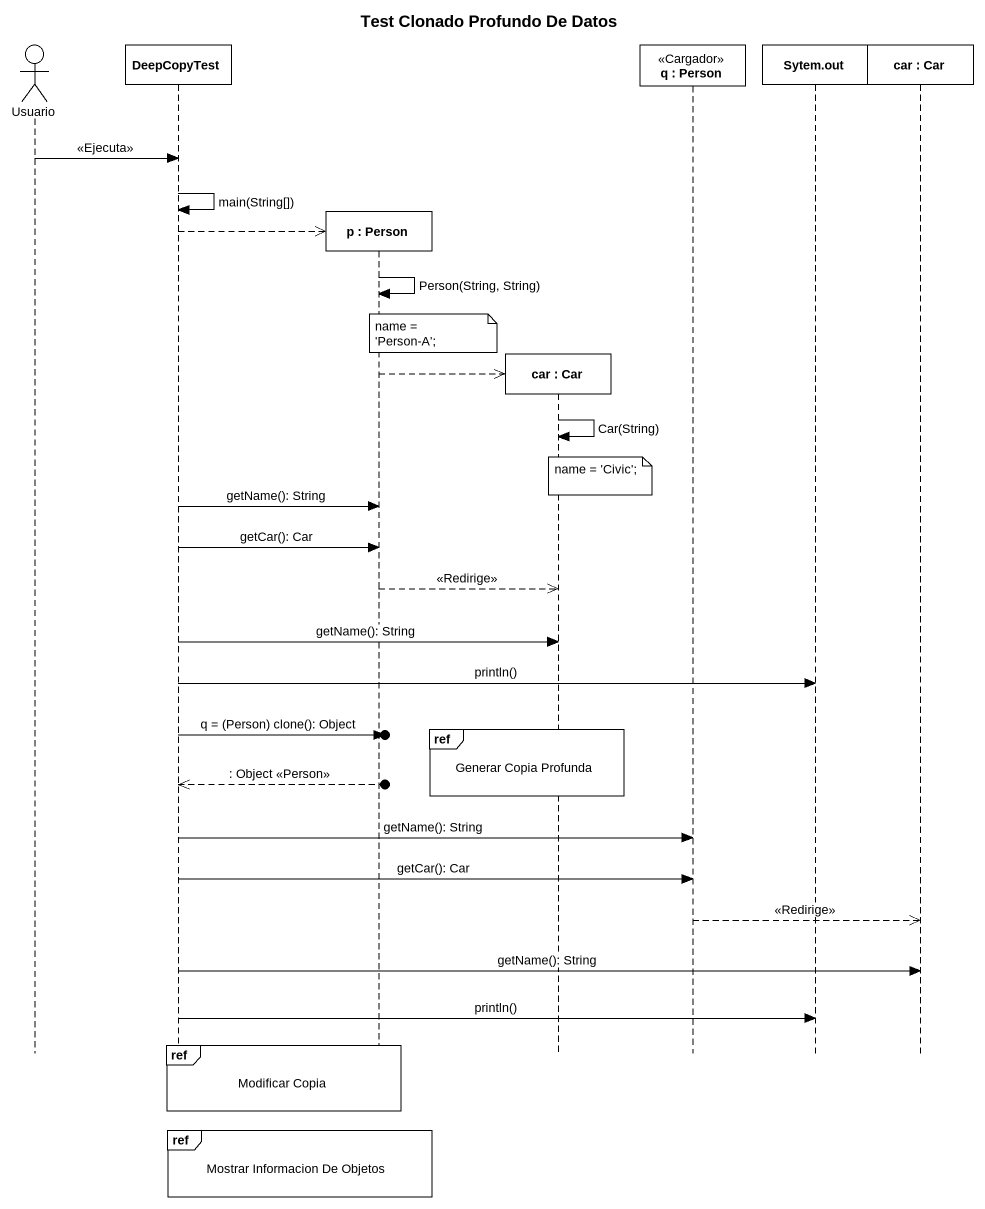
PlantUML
@startuml
title Test Clonado Profundo De Datos
hide footbox
actor Usuario
participant DeepCopyTest
participant "p : Person" as p
participant "car : Car" as car
participant "q : Person" as q <<Cargador>>
participant "Sytem.out" as Sytem_out
participant "car : Car" as car_2

Usuario -> DeepCopyTest : <<Ejecuta>>
DeepCopyTest -> DeepCopyTest : main(String[])
DeepCopyTest -->> p **
p -> p : Person(String, String)
note over p : name = 'Person-A';
p -->> car **
car -> car : Car(String)
note over car : name = 'Civic';
DeepCopyTest -> p : getName(): String
DeepCopyTest -> p : getCar(): Car
p -->> car : <<Redirige>>
DeepCopyTest -> car : getName(): String
DeepCopyTest -> Sytem_out : println()
ref over car : Generar Copia Profunda
DeepCopyTest ->o] : q = (Person) clone(): Object
DeepCopyTest <<--o] : : Object <<Person>>
DeepCopyTest -> q : getName(): String
DeepCopyTest -> q : getCar(): Car
q -->> car_2 : <<Redirige>>
DeepCopyTest -> car_2 : getName(): String
DeepCopyTest -> Sytem_out : println()
ref over DeepCopyTest, p : Modificar Copia
ref over DeepCopyTest, p : Mostrar Informacion De Objetos
@enduml
